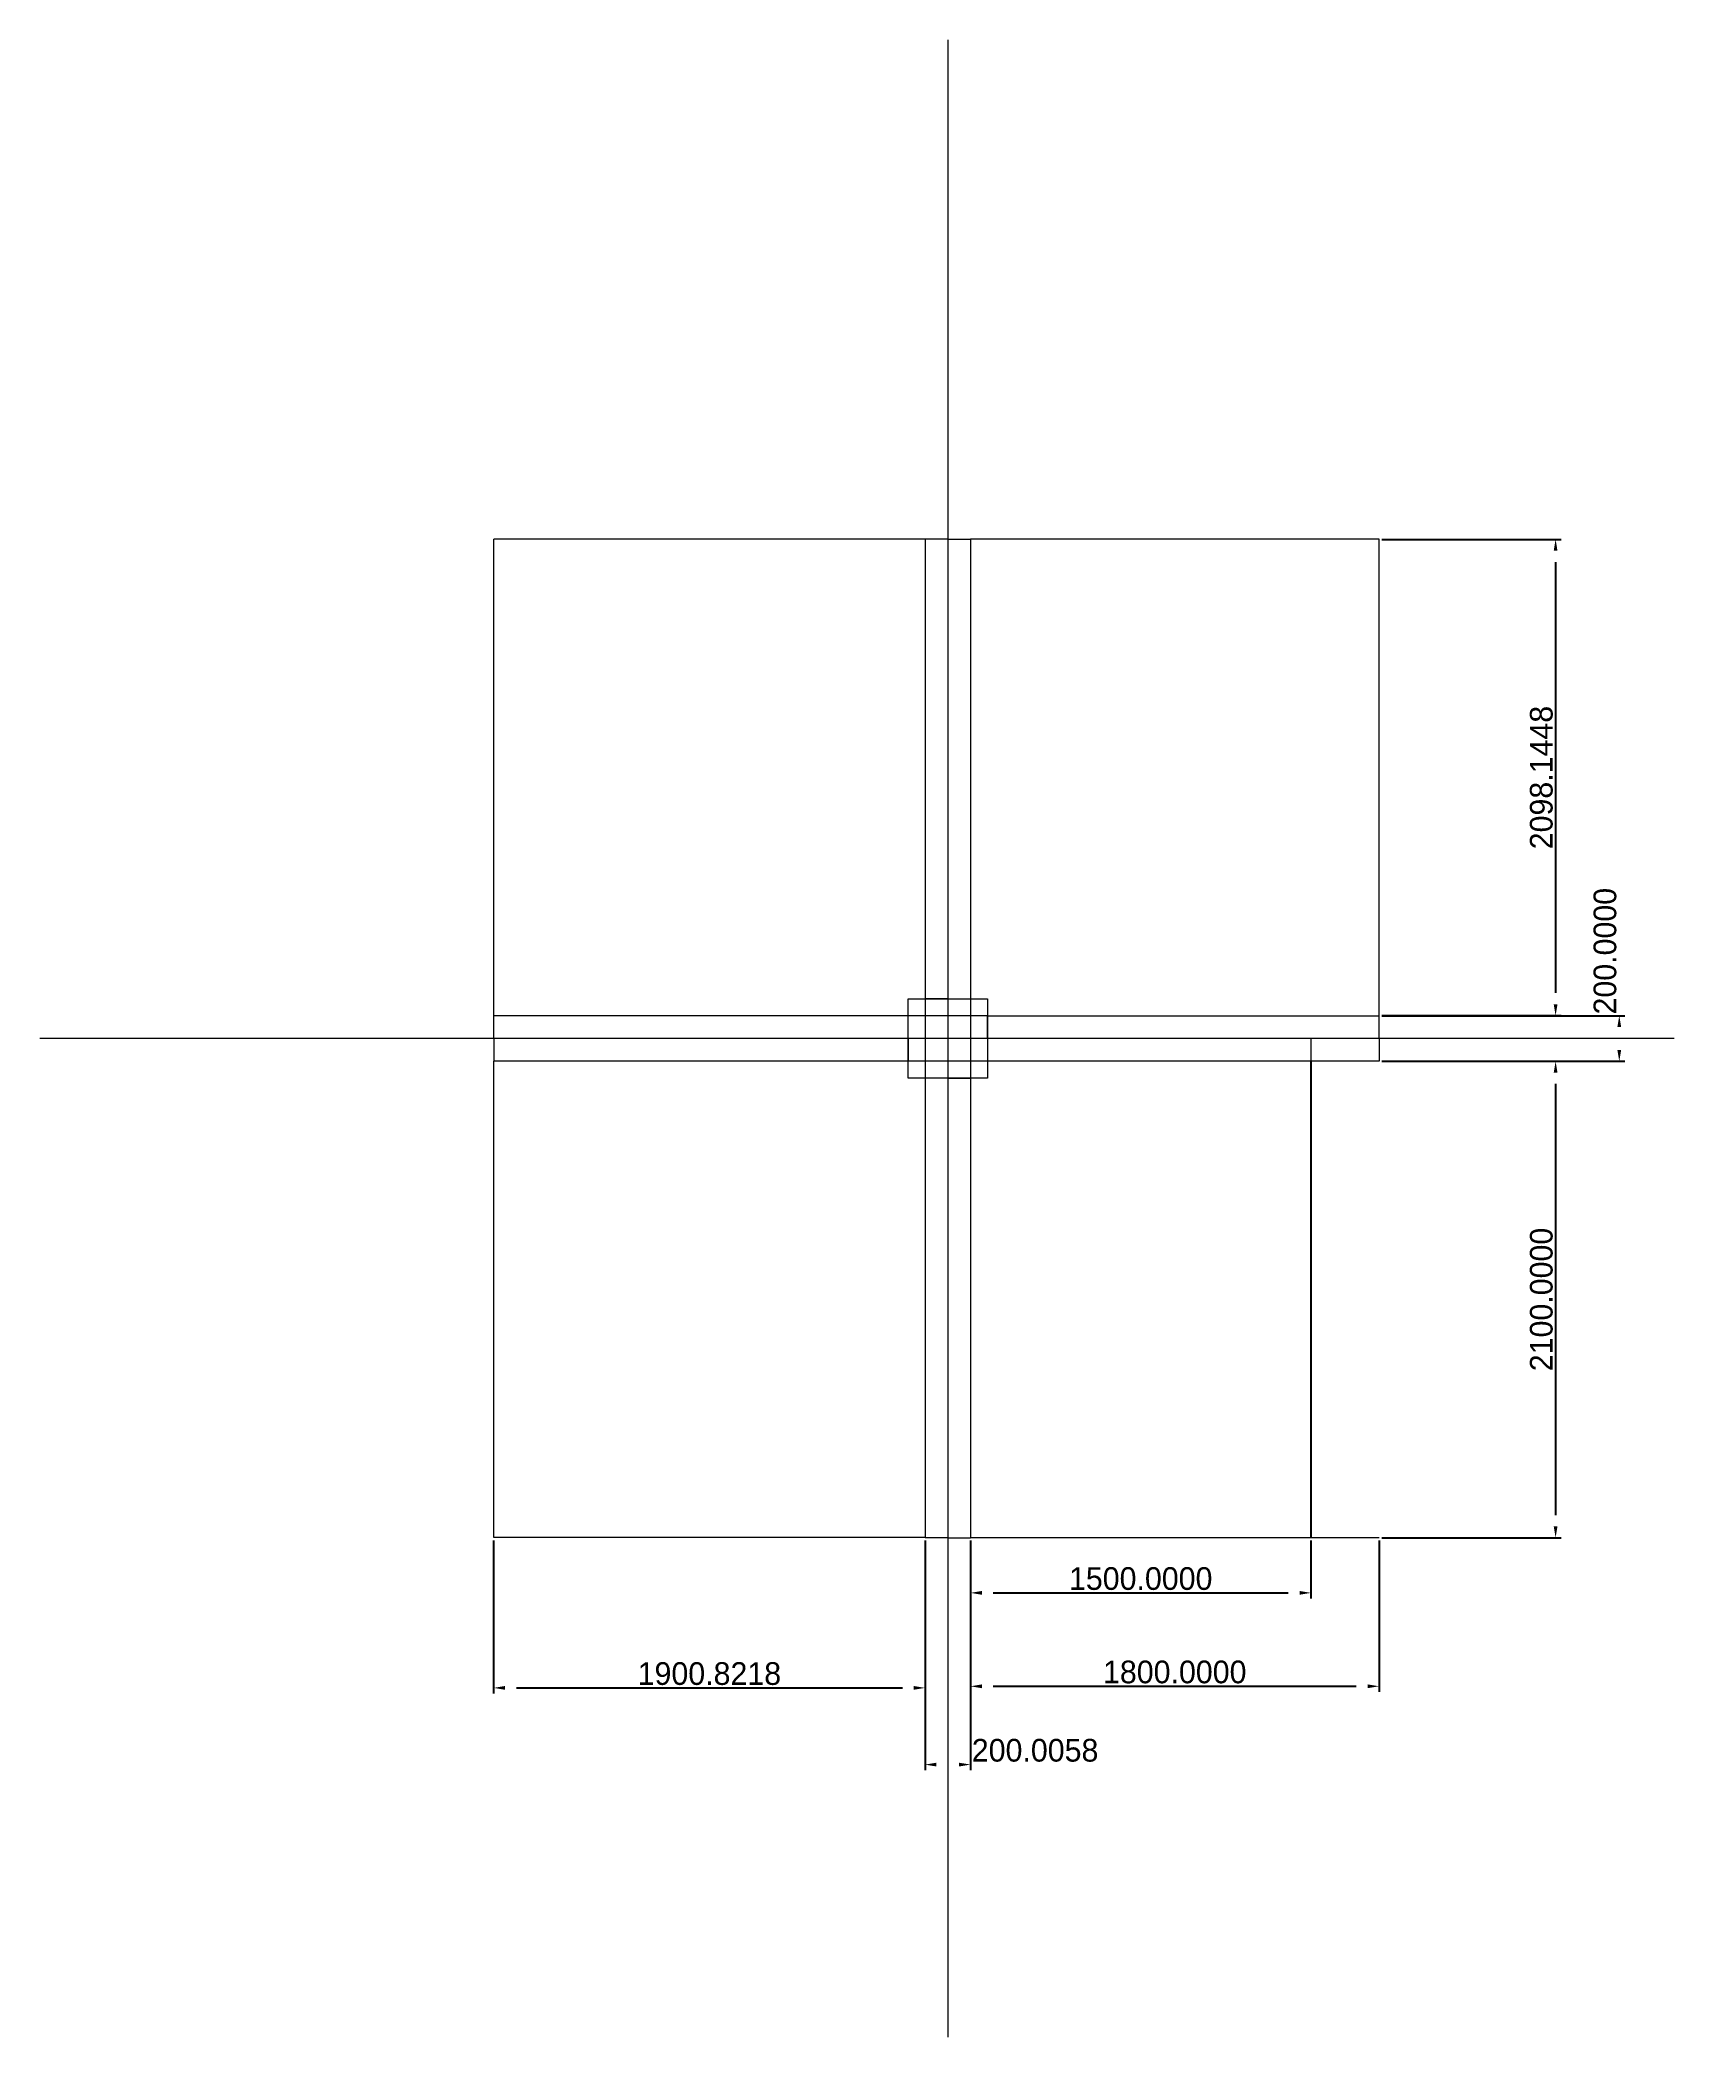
# Model space of a CAD drawing. Header units: millimetres. Extents: x -1147 to 6053, y -2384 to 6416.
import ezdxf

# ---------------------------------------------------------------- set-up
doc = ezdxf.new("R2010")
doc.units = ezdxf.units.MM
doc.layers.get('0').update_dxf_attribs({"linetype": 'CONTINUOUS', "lineweight": 25})
for name, color, linetype, lineweight in [('1', 7, 'CONTINUOUS', 0), ('Poteau plus soliciter', 7, 'CONTINUOUS', 0), ('poteaux', 7, 'CONTINUOUS', 0), ('poutres', 7, 'CONTINUOUS', 0)]:
    doc.layers.add(name, color=color, linetype=linetype, lineweight=lineweight)
doc.dimstyles.get("Standard").update_dxf_attribs({"dimscale": 20, "dimtxt": 5, "dimasz": 2.5, "dimexe": 1.25, "dimexo": 0.625, "dimtad": 0, "dimtoh": 1, "dimdec": 4, "dimzin": 1, "dimdsep": 46, "dimtxsty": 'Standard', "dimcen": 0.09, "dimazin": 0, "dimtfac": 1, "dimtdec": 4, "dimtofl": 0, "dimtmove": 0, "dimatfit": 3, "dimfxl": 1, "dimtolj": 1, "dimtzin": 0, "dimarcsym": 0})

# ---------------------------------------------------------------- blocks, each defined once
blk = doc.blocks.new('*D1')
at = {"color": 0, "linetype": 'ByBlock', "lineweight": -2}
for p, q in [((4765.4, 4215.3), (5556, 4215.3)), ((5531, 4115.3), (5531, 2217.1)), ((4765.4, 2117.1), (5556, 2117.1))]:
    blk.add_line(p, q, dxfattribs=at)
for points in [[(5531, 4215.3), (5539.3, 4165.3), (5522.7, 4165.3)], [(5531, 2117.1), (5522.7, 2167.1), (5539.3, 2167.1)]]:
    blk.add_solid(points, dxfattribs=at)
at = {"color": 0, "linetype": 'CONTINUOUS', "lineweight": -2, "insert": (5468.5, 3166.2), "char_height": 100, "width": 622.222, "attachment_point": 5, "rotation": 90}
blk.add_mtext('2098.1448', dxfattribs=at)
blk = doc.blocks.new('*D2')
at = {"color": 0, "linetype": 'ByBlock', "lineweight": -2}
for p, q in [((4765.4, 1916.4), (5556, 1916.4)), ((5531, 1816.4), (5531, -83.6)), ((4765.4, -183.6), (5556, -183.6))]:
    blk.add_line(p, q, dxfattribs=at)
for points in [[(5531, 1916.4), (5539.3, 1866.4), (5522.7, 1866.4)], [(5531, -183.6), (5522.7, -133.6), (5539.3, -133.6)]]:
    blk.add_solid(points, dxfattribs=at)
at = {"color": 0, "linetype": 'CONTINUOUS', "lineweight": -2, "insert": (5468.5, 866.4), "char_height": 100, "width": 600, "attachment_point": 5, "rotation": 90}
blk.add_mtext('2100.0000', dxfattribs=at)
blk = doc.blocks.new('*D3')
at = {"color": 0, "linetype": 'ByBlock', "lineweight": -2}
for p, q in [((4765.4, 2116.4), (5836.5, 2116.4)), ((5811.5, 2016.4), (5811.5, 2016.4)), ((4765.4, 1916.4), (5836.5, 1916.4))]:
    blk.add_line(p, q, dxfattribs=at)
for points in [[(5811.5, 2116.4), (5819.9, 2066.4), (5803.2, 2066.4)], [(5811.5, 1916.4), (5803.2, 1966.4), (5819.9, 1966.4)]]:
    blk.add_solid(points, dxfattribs=at)
at = {"color": 0, "linetype": 'CONTINUOUS', "lineweight": -2, "insert": (5749, 2401.1), "char_height": 100, "width": 544.444, "attachment_point": 5, "rotation": 90}
blk.add_mtext('200.0000', dxfattribs=at)
blk = doc.blocks.new('*D4')
at = {"color": 0, "linetype": 'ByBlock', "lineweight": -2}
for p, q in [((852, -195.1), (852, -870.1)), ((2752.9, -195.1), (2752.9, -870.1)), ((952, -845.1), (2652.9, -845.1))]:
    blk.add_line(p, q, dxfattribs=at)
for points in [[(852, -845.1), (902, -836.7), (902, -853.4)], [(2752.9, -845.1), (2702.9, -853.4), (2702.9, -836.7)]]:
    blk.add_solid(points, dxfattribs=at)
at = {"color": 0, "linetype": 'CONTINUOUS', "lineweight": -2, "insert": (1802.5, -782.6), "char_height": 100, "width": 577.778, "attachment_point": 5}
blk.add_mtext('1900.8218', dxfattribs=at)
blk = doc.blocks.new('*D5')
at = {"color": 0, "linetype": 'ByBlock', "lineweight": -2}
for p, q in [((2952.9, -196.1), (2952.9, -863)), ((4752.9, -196.1), (4752.9, -863)), ((3052.9, -838), (4652.9, -838))]:
    blk.add_line(p, q, dxfattribs=at)
for points in [[(2952.9, -838), (3002.9, -829.7), (3002.9, -846.4)], [(4752.9, -838), (4702.9, -846.4), (4702.9, -829.7)]]:
    blk.add_solid(points, dxfattribs=at)
at = {"color": 0, "linetype": 'CONTINUOUS', "lineweight": -2, "insert": (3852.9, -775.5), "char_height": 100, "width": 600, "attachment_point": 5}
blk.add_mtext('1800.0000', dxfattribs=at)
blk = doc.blocks.new('*D6')
at = {"color": 0, "linetype": 'ByBlock', "lineweight": -2}
for p, q in [((2752.9, -196.1), (2752.9, -1208.1)), ((2952.9, -196.1), (2952.9, -1208.1)), ((2852.9, -1183.1), (2852.9, -1183.1))]:
    blk.add_line(p, q, dxfattribs=at)
for points in [[(2752.9, -1183.1), (2802.9, -1174.8), (2802.9, -1191.4)], [(2952.9, -1183.1), (2902.9, -1191.4), (2902.9, -1174.8)]]:
    blk.add_solid(points, dxfattribs=at)
at = {"color": 0, "linetype": 'CONTINUOUS', "lineweight": -2, "insert": (3237.6, -1120.6), "char_height": 100, "width": 544.444, "attachment_point": 5}
blk.add_mtext('200.0058', dxfattribs=at)
blk = doc.blocks.new('*D7')
at = {"color": 0, "linetype": 'ByBlock', "lineweight": -2}
for p, q in [((2952.9, -196.1), (2952.9, -451.4)), ((4452.9, -196.1), (4452.9, -451.4)), ((3052.9, -426.4), (4352.9, -426.4))]:
    blk.add_line(p, q, dxfattribs=at)
for points in [[(2952.9, -426.4), (3002.9, -418.1), (3002.9, -434.7)], [(4452.9, -426.4), (4402.9, -434.7), (4402.9, -418.1)]]:
    blk.add_solid(points, dxfattribs=at)
at = {"color": 0, "linetype": 'CONTINUOUS', "lineweight": -2, "insert": (3702.9, -363.9), "char_height": 100, "width": 600, "attachment_point": 5}
blk.add_mtext('1500.0000', dxfattribs=at)

msp = doc.modelspace()

# ---------------------------------------------------------------- linework, layer by layer
msp.add_line((4452.87335, 1916.37323), (4452.87335, -183.62681))
at = {"layer": '1', "color": 4}
for p, q in [((2852.87335, 6416.37323), (2852.87335, 2016.37323)), ((2852.87335, 2016.37323), (-1147.12665, 2016.37323)), ((2852.87335, 2016.37323), (2852.87335, -2383.62677)), ((6052.87335, 2016.37323), (2852.87335, 2016.37323))]:
    msp.add_line(p, q, dxfattribs=at)
at = {"layer": 'Poteau plus soliciter'}
for p, q in [((852.87335, 2116.37323), (852.87272, 4216.37323)), ((2752.86758, 4216.37323), (852.87272, 4216.37323)), ((4752.87335, 4217.12107), (2952.8732, 4217.12107)), ((4752.87335, 2117.12107), (4752.87335, 4217.12107)), ((852.04573, -182.58123), (852.87335, 1916.00187)), ((4752.87335, -183.62677), (2952.87335, -183.62677))]:
    msp.add_line(p, q, dxfattribs=at)
at = {"layer": 'Poteau plus soliciter', "color": 180, "linetype": 'CONTINUOUS', "true_color": 0x5500ff}
for p, q in [((2852.87305, 4216.37323), (2752.86758, 4216.37323)), ((2852.87305, 4216.37323), (2952.87851, 4216.37323)), ((852.87335, 2016.37323), (852.87335, 2116.59691)), ((4752.87335, 2016.37323), (4752.87335, 2117.12107)), ((852.87335, 2016.37323), (852.87335, 1916.00187)), ((4752.87335, 2016.37323), (4752.87335, 1916.37323)), ((2852.87335, -183.62677), (2752.87045, -183.62677)), ((2852.87335, -183.62677), (2952.87625, -183.62677))]:
    msp.add_line(p, q, dxfattribs=at)
at = {"layer": 'Poteau plus soliciter', "color": 180, "true_color": 0x5500ff}
for p, q in [((2752.86758, 4216.37323), (2752.87335, 2191.37323)), ((2952.86758, 4216.37323), (2952.87335, 2191.37323))]:
    msp.add_line(p, q, dxfattribs=at)
at = {"layer": 'Poteau plus soliciter', "color": 180, "linetype": 'CONTINUOUS', "lineweight": 0, "true_color": 0x5500ff}
for p, q in [((3027.87335, 2116.37323), (852.87335, 2116.37323)), ((2752.87335, 2191.37323), (2752.87335, -183.62677)), ((2952.87335, 2191.37323), (2952.87335, -183.62677)), ((3027.87335, 1916.37323), (852.87335, 1916.37323))]:
    msp.add_line(p, q, dxfattribs=at)
at = {"layer": 'Poteau plus soliciter', "color": 1, "linetype": 'CONTINUOUS'}
msp.add_line((4452.87335, 2016.37323), (4452.87335, 1803.93023), dxfattribs=at)
at = {"layer": 'Poteau plus soliciter', "linetype": 'CONTINUOUS'}
msp.add_line((2752.86758, -182.58123), (852.04573, -182.58123), dxfattribs=at)
at = {"layer": 'poteaux'}
msp.add_lwpolyline([(3027.87335, 1841.37323), (2677.87335, 1841.37323), (2677.87335, 2191.37323), (3027.87335, 2191.37323)], close=True, dxfattribs=at)
at = {"layer": 'poutres', "color": 180, "true_color": 0x5500ff}
for p, q in [((2677.87335, 2016.37323), (2677.87335, 2116.37323)), ((2852.87335, 2191.37323), (2752.87335, 2191.37323)), ((2852.87335, 2191.37323), (2952.87335, 2191.37323)), ((3027.87335, 2016.37323), (3027.87335, 2116.37323)), ((2677.87335, 2016.37323), (2677.87335, 1916.37323)), ((3027.87335, 2016.37323), (3027.87335, 1916.37323)), ((2852.87335, 1841.37323), (2752.87335, 1841.37323)), ((2852.87335, 1841.37323), (2952.87335, 1841.37323))]:
    msp.add_line(p, q, dxfattribs=at)
at = {"layer": 'poutres', "color": 180, "linetype": 'CONTINUOUS', "lineweight": 0, "true_color": 0x5500ff}
for p, q in [((3027.87335, 2116.37323), (4752.87335, 2116.37323)), ((4752.87335, 1916.37323), (3027.87335, 1916.37323))]:
    msp.add_line(p, q, dxfattribs=at)

# ---------------------------------------------------------------- dimensions: what is measured, and where the dimension line sits
for base, p1, p2, picture, middle in [((5530.99269, 2117.12107), (4752.87335, 4215.26583), (4752.87335, 2117.12107), '*D1', (5468.49269, 3166.19345)), ((5811.54356, 1916.37323), (4752.87335, 2116.37323), (4752.87335, 1916.37323), '*D3', (5749.04356, 2016.37323)), ((5530.99269, -183.62677), (4752.87335, 1916.37323), (4752.87335, -183.62677), '*D2', (5468.49269, 866.37323))]:
    dim = msp.add_linear_dim(base=base, p1=p1, p2=p2, angle=90, dimstyle='Standard')
    dim.commit()
    dim.dimension.update_dxf_attribs({"geometry": picture, "text_midpoint": middle})
for base, p1, p2, picture, middle in [((2752.8675815347, -845.0712688548), (852.0457326466, -182.5812284243), (2752.8675815347, -182.5812284243), '*D4', (1802.4566570907, -782.5712688548)), ((2752.87045, -1183.09978), (2952.87625, -183.62677), (2752.87045, -183.62677), '*D6', (2852.87335, -1120.59978)), ((4752.87335, -838.02901), (2952.87335, -183.62677), (4752.87335, -183.62677), '*D5', (3852.87335, -775.52901)), ((4452.87335, -426.40344), (2952.87335, -183.62677), (4452.87335, -183.62681), '*D7', (3702.87335, -363.90344))]:
    dim = msp.add_linear_dim(base=base, p1=p1, p2=p2, dimstyle='Standard')
    dim.commit()
    dim.dimension.update_dxf_attribs({"geometry": picture, "text_midpoint": middle})

doc.saveas('drawing.dxf')
